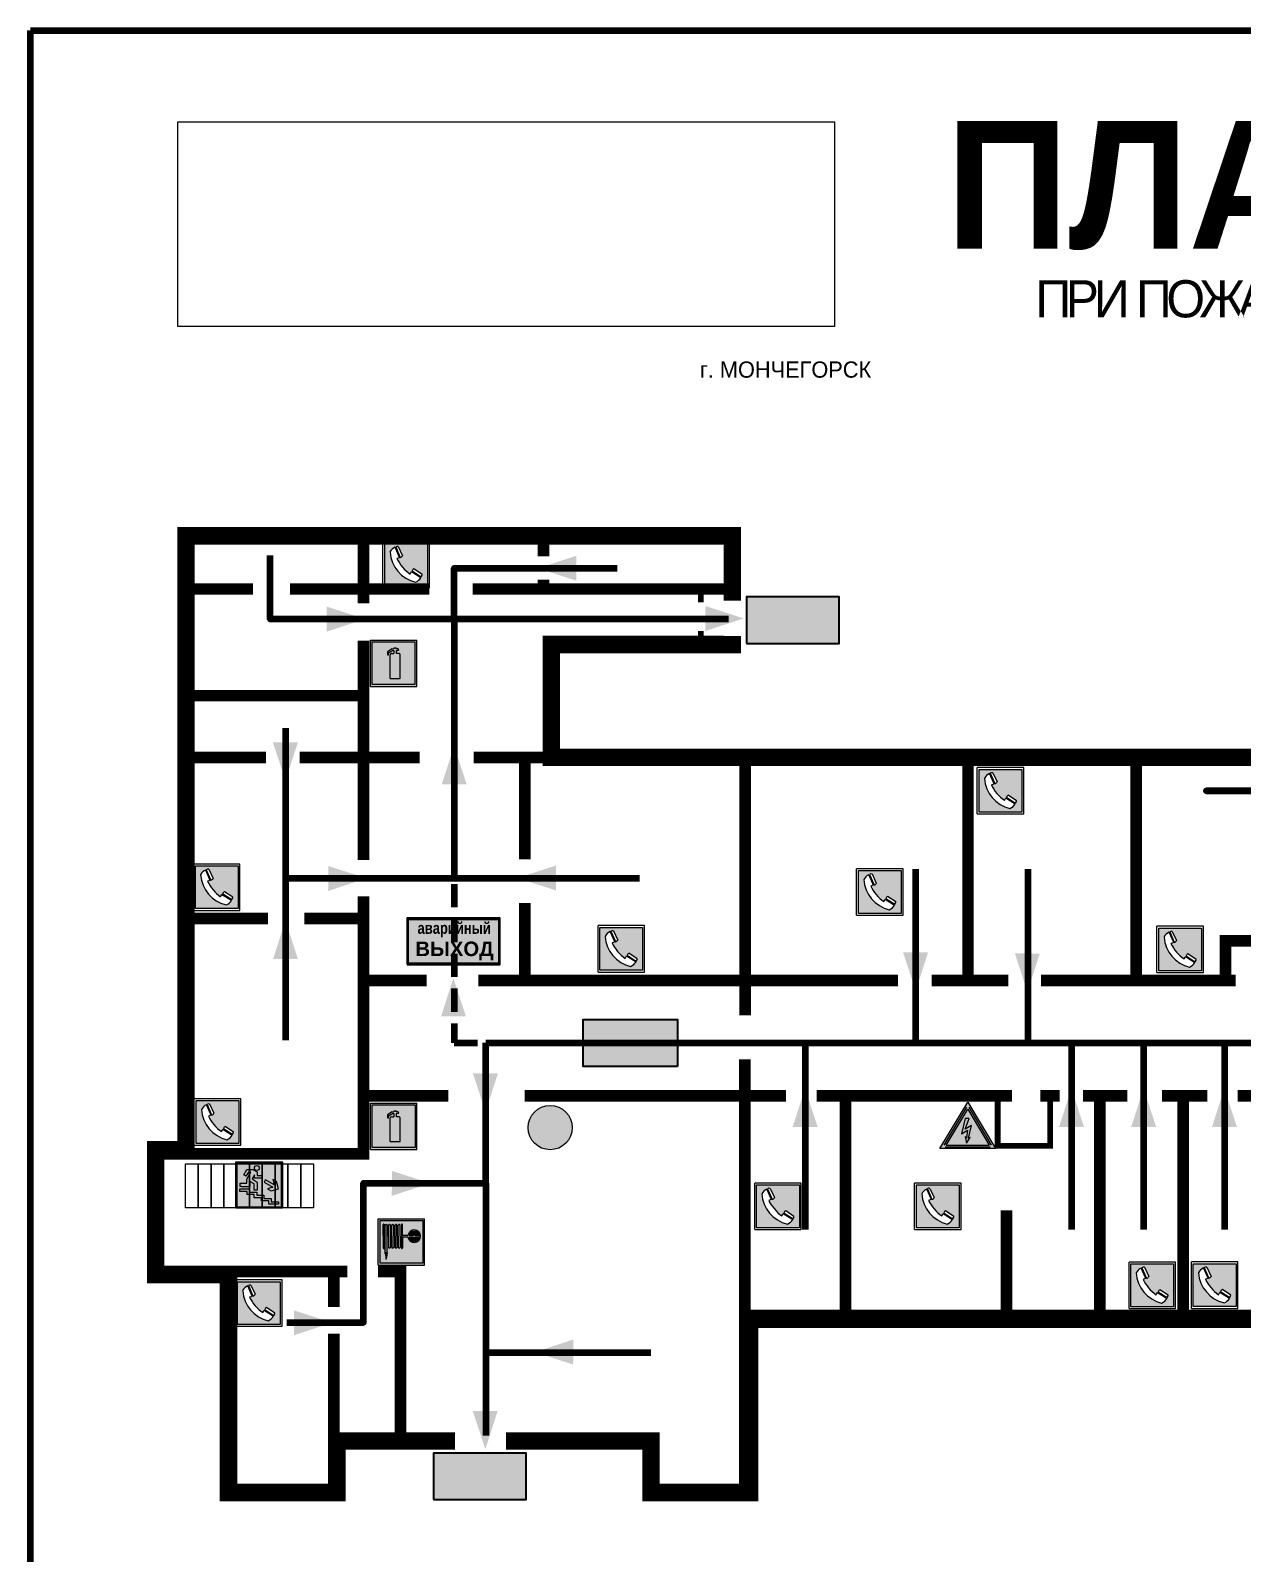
# Model space of a CAD drawing. Header units: millimetres. Extents: x 13810 to 67229, y 12374 to 21950.
# Drawn here: x 27019.3 to 27227.8, y 18821.8 to 19084 of the extents above; entities that cross this region are included whole.
import ezdxf

# ---------------------------------------------------------------- set-up
doc = ezdxf.new("R2010")
doc.units = ezdxf.units.MM
doc.linetypes.add('{ Wide Dash }', pattern=[12, 4, -2, 4, -2])
doc.layers.add('План_Штампы', color=7, linetype='Continuous')
doc.styles.add('обычный', font='arial.ttf')
picture_1 = doc.add_image_def('image1.jpg', size_in_pixel=(337, 105))

# ---------------------------------------------------------------- blocks, each defined once
blk = doc.blocks.new('A$C7B4425F7')
at = {"true_color": 0xffffff}
blk.add_hatch(color=7, dxfattribs=at).paths.add_polyline_path([(0, 0), (-16, 0), (-16, -8), (0, -8)])
h = blk.add_hatch(color=126)
h.paths.add_polyline_path([(-0.2, -0.2), (-15.8, -0.2), (-15.8, -7.8), (-0.2, -7.8)])
h.paths.add_polyline_path([(-11.76, -2.03), (-11.76, -3.66), (-11.17, -3.66, -0.568275), (-11.17, -6.18), (-12.58, -6.18), (-12.58, -2.03)], flags=16)
h.paths.add_polyline_path([(-13.33, -4.12, -0.495768), (-13.59, -6.18), (-15.03, -6.18), (-15.03, -2.03), (-13.59, -2.03, -0.487973)], flags=16)
h.paths.add_polyline_path([(-10.25, -2.03), (-9.48, -2.03), (-9.48, -6.18), (-10.25, -6.18)], flags=16)
h.paths.add_polyline_path([(-13.84, -3.69), (-14.24, -3.69), (-14.24, -3.03), (-13.9, -3.03, -0.692621)], flags=0)
h.paths.add_polyline_path([(-9.15, -2.03), (-8.4, -2.03), (-8.04, -3.07), (-7.68, -2.03), (-6.93, -2.03), (-7.64, -4.1), (-6.93, -6.18), (-7.68, -6.18), (-8.04, -5.14), (-8.4, -6.18), (-9.15, -6.18), (-8.44, -4.1)], flags=16)
h.paths.add_polyline_path([(-11.76, -4.46), (-11.42, -4.46, -0.692621), (-11.36, -5.12), (-11.76, -5.12)], flags=0)
h.paths.add_polyline_path([(-13.9, -5.2), (-14.24, -5.2), (-14.24, -4.55), (-13.84, -4.55, -0.708038)], flags=0)
edge = h.paths.add_edge_path(flags=16)
edge.add_ellipse((-5.51, -4.08), major_axis=(0, 2.05), ratio=0.586184, start_angle=0, end_angle=360)
edge = h.paths.add_edge_path(flags=0)
edge.add_ellipse((-5.51, -4.08), major_axis=(0, 1.14), ratio=0.454828, start_angle=0, end_angle=360)
h.paths.add_polyline_path([(-4.13, -4.96, 0.377264), (-3.48, -4.52, 0.0555), (-3.16, -2.03), (-1.66, -2.03), (-1.66, -4.96), (-0.96, -4.96), (-0.96, -7.01), (-1.75, -7.01), (-1.75, -6.18), (-3.3, -6.18), (-3.3, -7.02), (-4.13, -7.02)], flags=16)
h.paths.add_polyline_path([(-2.73, -2.91), (-2.28, -2.91), (-2.28, -4.96), (-3.05, -4.96, 0.079136)], flags=0)
at = {"color": 126}
blk.add_lwpolyline([(-16, -8), (0, -8), (0, 0), (-16, 0)], close=True, dxfattribs=at)
blk = doc.blocks.new('A$C456E1F9C')
at = {"lineweight": 5}
h = blk.add_hatch(color=242, dxfattribs=at)
h.paths.add_polyline_path([(0.51, -1.47), (0.51, -13.26), (12.29, -13.26), (12.29, -1.47)])
h.paths.add_polyline_path([(5.42, -4.95, -0.254479), (4.78, -5.4), (3.52, -2.53, -0.209735), (4.23, -2.4)], flags=16)
h.paths.add_polyline_path([(8.53, -8.6), (10.87, -10.17), (10.54, -10.76), (8.03, -9.13, -0.192251)], flags=16)
h.paths.add_polyline_path([(4.61, -5.49, 0.005518), (3.87, -5.72, 0.128647), (7.49, -10.01, 0.00809), (7.83, -9.33), (10.47, -10.97, -0.16736), (8.99, -12.25, -0.327862), (1.95, -3.95, -0.166952), (3.36, -2.62)], flags=16)
at = {"color": 242, "lineweight": 5}
for p, q in [((0, -13.77), (0, -0.97)), ((12.8, -0.97), (0, -0.97)), ((4.61, -5.49), (3.36, -2.62)), ((3.52, -2.53), (4.78, -5.4)), ((4.23, -2.4), (5.42, -4.95)), ((12.8, -13.77), (12.8, -0.97)), ((7.83, -9.33), (10.47, -10.97)), ((8.03, -9.13), (10.54, -10.76)), ((10.81, -10.12), (8.53, -8.6)), ((10.54, -10.76), (10.8, -10.3)), ((10.8, -10.3), (10.81, -10.12)), ((0, -13.77), (12.8, -13.77))]:
    blk.add_line(p, q, dxfattribs=at)
blk.add_lwpolyline([(0.51, -1.47), (12.29, -1.47), (12.29, -13.26), (0.51, -13.26)], close=True, dxfattribs=at)
for centre, radius, start, end in [((4.59, -5.34), 2.99, 114.2845, 152.1974), ((11.12, -3.31), 9.19, 183.9915, 256.6009), ((4.02, -3.27), 0.891, 76.3284, 123.7092), ((14.98, -39.1), 35.17, 107.1487, 108.4135), ((13.86, -0.94), 11.08, 205.5536, 234.8762), ((4.68, -4.59), 0.824, 276.9621, 334.0723), ((-13.31, 0.8), 23.44, 332.5487, 334.4027), ((8.94, -9.5), 0.989, 114.4092, 157.9388), ((7.87, -9.46), 3, 291.9291, 329.9329)]:
    blk.add_arc(centre, radius, start, end, dxfattribs=at)
blk = doc.blocks.new('A$C3AD82952')
at = {"true_color": 0xf5f5ff}
h = blk.add_hatch(color=7, dxfattribs=at)
h.dxf.hatch_style = 1
h.paths.add_polyline_path([(8.21, 8.73, 0.414214), (7.89, 9.05), (7.22, 9.05), (7.22, 9.92), (7.59, 9.92, 1), (7.57, 10.36), (7.22, 10.36), (7.22, 10.6), (6.43, 10.6), (6.43, 10.36), (6.01, 10.36), (4.74, 9.59), (4.74, 8.69), (4.98, 8.73), (4.98, 9.26), (6.12, 9.91), (6.43, 9.91), (6.43, 9.05), (5.76, 9.05, 0.414214), (5.44, 8.73), (5.44, 2.2), (8.21, 2.2)], flags=0)
h.paths.add_polyline_path([(12.8, 12.8), (0, 12.8), (0, 0), (12.8, 0)])
h.paths.add_polyline_path([(0.51, 12.29), (12.29, 12.29), (12.29, 0.51), (0.51, 0.51)], flags=16)
h.paths.add_polyline_path([(4.74, 9.59), (6.01, 10.36), (6.43, 10.36), (6.43, 10.6), (7.22, 10.6), (7.22, 10.36), (7.59, 10.36, -0.94586), (7.59, 9.92), (7.22, 9.92), (7.22, 9.05), (7.89, 9.05, -0.414214), (8.21, 8.73), (8.21, 2.2), (5.44, 2.2), (5.44, 8.73, -0.414214), (5.76, 9.05), (6.43, 9.05), (6.43, 9.91), (6.12, 9.91), (4.98, 9.26), (4.98, 8.73), (4.74, 8.69)], flags=0)
h = blk.add_hatch(color=242)
h.dxf.hatch_style = 1
h.paths.add_polyline_path([(12.29, 12.29), (0.51, 12.29), (0.51, 0.51), (12.29, 0.51)])
h.paths.add_polyline_path([(4.74, 8.69), (4.74, 9.59), (6.01, 10.36), (6.43, 10.36), (6.43, 10.6), (7.22, 10.6), (7.22, 10.36), (7.59, 10.36, -0.94586), (7.59, 9.92), (7.22, 9.92), (7.22, 9.05), (7.89, 9.05, -0.414214), (8.21, 8.73), (8.21, 2.2), (5.44, 2.2), (5.44, 8.73, -0.414214), (5.76, 9.05), (6.43, 9.05), (6.43, 9.91), (6.12, 9.91), (4.98, 9.26), (4.98, 8.73)], flags=16)
h = blk.add_hatch(color=7, dxfattribs=at)
h.dxf.hatch_style = 1
h.paths.add_polyline_path([(8.21, 8.73, 0.414214), (7.89, 9.05), (7.22, 9.05), (7.22, 9.92), (7.59, 9.92, 1), (7.57, 10.36), (7.22, 10.36), (7.22, 10.6), (6.43, 10.6), (6.43, 10.36), (6.01, 10.36), (4.74, 9.59), (4.74, 8.69), (4.98, 8.73), (4.98, 9.26), (6.12, 9.91), (6.43, 9.91), (6.43, 9.05), (5.76, 9.05, 0.414214), (5.44, 8.73), (5.44, 2.2), (8.21, 2.2)])
at = {"color": 242, "lineweight": 5}
for p, q in [((0, 0), (0, 12.8)), ((0, 12.8), (12.8, 12.8)), ((12.8, 0), (12.8, 12.8)), ((6.01, 10.36), (4.74, 9.59)), ((4.74, 9.59), (4.74, 8.69)), ((4.74, 8.69), (4.98, 8.73)), ((4.98, 9.26), (6.12, 9.91)), ((4.98, 8.73), (4.98, 9.26)), ((5.44, 2.2), (5.44, 8.73)), ((5.76, 9.05), (6.43, 9.05)), ((6.01, 10.36), (6.43, 10.36)), ((6.12, 9.91), (6.43, 9.91)), ((7.22, 10.6), (6.43, 10.6)), ((6.43, 10.6), (6.43, 10.36)), ((6.43, 9.91), (6.43, 9.05)), ((7.22, 10.36), (7.22, 10.6)), ((7.59, 10.36), (7.22, 10.36)), ((7.22, 9.05), (7.22, 9.92)), ((7.59, 9.92), (7.22, 9.92)), ((7.89, 9.05), (7.22, 9.05)), ((8.21, 2.2), (8.21, 8.73)), ((0, 0), (12.8, 0)), ((5.44, 2.2), (8.21, 2.2))]:
    blk.add_line(p, q, dxfattribs=at)
blk.add_lwpolyline([(0.51, 12.29), (12.29, 12.29), (12.29, 0.51), (0.51, 0.51)], close=True, dxfattribs=at)
for centre, radius, start, end in [((5.76, 8.73), 0.32, 90, 180), ((7.58, 10.14), 0.223, 273.1875, 86.8125), ((7.89, 8.73), 0.32, 0, 90)]:
    blk.add_arc(centre, radius, start, end, dxfattribs=at)
blk = doc.blocks.new('A$C37112FD5')
at = {"true_color": 0xf5f5ff}
h = blk.add_hatch(color=7, dxfattribs=at)
h.dxf.hatch_style = 1
h.paths.add_polyline_path([(12.8, -7.4), (0, -7.4), (0, -20.2), (12.8, -20.2)])
h.paths.add_polyline_path([(12.29, -7.91), (12.29, -19.69), (0.51, -19.69), (0.51, -7.91)], flags=16)
h.paths.add_polyline_path([(4.98, -9.04, -0.42597), (5.17, -9.22), (5.17, -12.25), (5.17, -15.29, -0.432244), (4.98, -15.47), (4.83, -15.47, -0.42597), (4.64, -15.29), (4.64, -12.25), (4.64, -9.22, -0.432244), (4.83, -9.04)], flags=0)
h.paths.add_polyline_path([(4.28, -9.22), (4.28, -12.25), (4.28, -15.29, -0.432244), (4.09, -15.47), (3.94, -15.47, -0.42597), (3.75, -15.29), (3.75, -12.25), (3.75, -9.22, -0.432244), (3.94, -9.04), (4.09, -9.04, -0.42597)], flags=0)
h.paths.add_polyline_path([(5.72, -9.04), (5.87, -9.04, -0.42597), (6.06, -9.22), (6.06, -12.25), (6.06, -15.29, -0.432244), (5.87, -15.47), (5.72, -15.47, -0.42597), (5.53, -15.29), (5.53, -12.25), (5.53, -9.22, -0.432244)], flags=0)
h.paths.add_polyline_path([(6.42, -8.9), (6.5, -8.9, -0.42597), (6.69, -9.08), (6.69, -12.03), (8.21, -12.03, -15.824349), (8.21, -12.47), (6.69, -12.47), (6.69, -15.42, -0.432244), (6.5, -15.6), (6.42, -15.6)], flags=0)
h.paths.add_polyline_path([(3.39, -9.22), (3.39, -12.25), (3.39, -15.29, -0.432244), (3.2, -15.47), (3.05, -15.47, -0.42597), (2.85, -15.29), (2.85, -12.25), (2.85, -9.22, -0.432244), (3.05, -9.04), (3.2, -9.04, -0.42597)], flags=0)
h.paths.add_polyline_path([(2.5, -9.22), (2.5, -16.71), (1.96, -16.71), (1.96, -9.22, -0.432244), (2.15, -9.04), (2.31, -9.04, -0.42597)], flags=0)
h.paths.add_polyline_path([(1.61, -8.9), (1.61, -15.6), (1.57, -15.6, -0.42597), (1.37, -15.42), (1.37, -12.03), (1.37, -9.09, -0.432244), (1.57, -8.9)], flags=0)
h.paths.add_polyline_path([(9.76, -10.81), (9.76, -12.03), (8.49, -12.03, -0.336371)], flags=0)
h.paths.add_polyline_path([(8.49, -12.47), (9.76, -12.47), (9.76, -13.7, -0.336371)], flags=0)
h.paths.add_polyline_path([(10.11, -10.81, -0.336371), (11.38, -12.03), (10.11, -12.03)], flags=0)
h.paths.add_polyline_path([(10.11, -12.47), (11.38, -12.47, -0.336371), (10.11, -13.7)], flags=0)
h.paths.add_polyline_path([(2.5, -16.84), (2.5, -17.05), (1.97, -17.05), (1.97, -16.84)], flags=0)
h.paths.add_polyline_path([(2.5, -17.24, -0.033778), (2.24, -18.6, -0.033778), (1.97, -17.24)], flags=0)
h = blk.add_hatch(color=242)
h.dxf.hatch_style = 1
h.paths.add_polyline_path([(12.29, -7.91), (0.51, -7.91), (0.51, -19.69), (12.29, -19.69)])
h.paths.add_polyline_path([(6.42, -15.6), (6.42, -8.9), (6.5, -8.9, -0.42597), (6.69, -9.08), (6.69, -12.03), (8.21, -12.03, -15.824349), (8.21, -12.47), (6.69, -12.47), (6.69, -15.42, -0.432244), (6.5, -15.6)], flags=16)
h.paths.add_polyline_path([(5.87, -15.47), (5.72, -15.47, -0.42597), (5.53, -15.29), (5.53, -12.25), (5.53, -9.22, -0.432244), (5.72, -9.04), (5.87, -9.04, -0.42597), (6.06, -9.22), (6.06, -12.25), (6.06, -15.29, -0.432244)], flags=16)
h.paths.add_polyline_path([(4.98, -15.47), (4.83, -15.47, -0.42597), (4.64, -15.29), (4.64, -12.25), (4.64, -9.22, -0.432244), (4.83, -9.04), (4.98, -9.04, -0.42597), (5.17, -9.22), (5.17, -12.25), (5.17, -15.29, -0.432244)], flags=16)
h.paths.add_polyline_path([(4.09, -15.47), (3.94, -15.47, -0.42597), (3.75, -15.29), (3.75, -12.25), (3.75, -9.22, -0.432244), (3.94, -9.04), (4.09, -9.04, -0.42597), (4.28, -9.22), (4.28, -12.25), (4.28, -15.29, -0.432244)], flags=16)
h.paths.add_polyline_path([(3.2, -15.47), (3.05, -15.47, -0.42597), (2.85, -15.29), (2.85, -12.25), (2.85, -9.22, -0.432244), (3.05, -9.04), (3.2, -9.04, -0.42597), (3.39, -9.22), (3.39, -12.25), (3.39, -15.29, -0.432244)], flags=16)
h.paths.add_polyline_path([(2.5, -17.05), (1.97, -17.05), (1.97, -16.84), (2.5, -16.84)], flags=16)
h.paths.add_polyline_path([(2.5, -17.24, -0.033778), (2.24, -18.6, -0.033778), (1.97, -17.24)], flags=16)
h.paths.add_polyline_path([(2.5, -16.71), (1.96, -16.71), (1.96, -9.22, -0.432244), (2.15, -9.04), (2.31, -9.04, -0.42597), (2.5, -9.22)], flags=16)
h.paths.add_polyline_path([(1.61, -15.6), (1.57, -15.6, -0.42597), (1.37, -15.42), (1.37, -12.03), (1.37, -9.09, -0.432244), (1.57, -8.9), (1.61, -8.9)], flags=16)
h.paths.add_polyline_path([(8.49, -12.47), (9.76, -12.47), (9.76, -13.7, -0.336371)], flags=0)
h.paths.add_polyline_path([(10.11, -13.7), (10.11, -12.47), (11.38, -12.47, -0.336371)], flags=0)
h.paths.add_polyline_path([(8.49, -12.03, -0.336371), (9.76, -10.81), (9.76, -12.03)], flags=0)
h.paths.add_polyline_path([(10.11, -12.03), (10.11, -10.81, -0.336371), (11.38, -12.03)], flags=0)
h = blk.add_hatch(color=7, dxfattribs=at)
h.dxf.hatch_style = 1
h.paths.add_polyline_path([(1.61, -8.9), (1.57, -8.9, 0.432244), (1.37, -9.09), (1.37, -12.03), (1.37, -15.42, 0.42597), (1.57, -15.6), (1.61, -15.6)])
h.paths.add_polyline_path([(2.5, -9.22, 0.42597), (2.31, -9.04), (2.15, -9.04, 0.432244), (1.96, -9.22), (1.96, -16.71), (2.5, -16.71)])
h.paths.add_polyline_path([(2.5, -16.84), (1.97, -16.84), (1.97, -17.05), (2.5, -17.05)])
h.paths.add_polyline_path([(2.5, -17.24), (1.97, -17.24, 0.033778), (2.24, -18.6, 0.033778)])
h.paths.add_polyline_path([(3.39, -12.25), (3.39, -9.22, 0.42597), (3.2, -9.04), (3.05, -9.04, 0.432244), (2.85, -9.22), (2.85, -12.25), (2.85, -15.29, 0.42597), (3.05, -15.47), (3.2, -15.47, 0.432244), (3.39, -15.29)])
h.paths.add_polyline_path([(4.28, -12.25), (4.28, -9.22, 0.42597), (4.09, -9.04), (3.94, -9.04, 0.432244), (3.75, -9.22), (3.75, -12.25), (3.75, -15.29, 0.42597), (3.94, -15.47), (4.09, -15.47, 0.432244), (4.28, -15.29)])
h.paths.add_polyline_path([(5.17, -12.25), (5.17, -9.22, 0.42597), (4.98, -9.04), (4.83, -9.04, 0.432244), (4.64, -9.22), (4.64, -12.25), (4.64, -15.29, 0.42597), (4.83, -15.47), (4.98, -15.47, 0.432244), (5.17, -15.29)])
h.paths.add_polyline_path([(6.06, -12.25), (6.06, -9.22, 0.42597), (5.87, -9.04), (5.72, -9.04, 0.432244), (5.53, -9.22), (5.53, -12.25), (5.53, -15.29, 0.42597), (5.72, -15.47), (5.87, -15.47, 0.432244), (6.06, -15.29)])
h.paths.add_polyline_path([(6.69, -12.47), (8.21, -12.47, 15.824349), (8.21, -12.03), (6.69, -12.03), (6.69, -9.08, 0.42597), (6.5, -8.9), (6.42, -8.9), (6.42, -15.6), (6.5, -15.6, 0.432244), (6.69, -15.42)])
h.paths.add_polyline_path([(8.49, -12.47), (9.76, -12.47), (9.76, -13.7, -0.336371)], flags=16)
h.paths.add_polyline_path([(8.49, -12.03, -0.336371), (9.76, -10.81), (9.76, -12.03)], flags=16)
h.paths.add_polyline_path([(10.11, -12.47), (11.38, -12.47, -0.336371), (10.11, -13.7)], flags=16)
h.paths.add_polyline_path([(10.11, -12.03), (10.11, -10.81, -0.336371), (11.38, -12.03)], flags=16)
h = blk.add_hatch(color=242)
h.dxf.hatch_style = 1
h.paths.add_polyline_path([(9.76, -10.81, 0.336371), (8.49, -12.03), (9.76, -12.03)])
h.paths.add_polyline_path([(10.11, -10.81), (10.11, -12.03), (11.38, -12.03, 0.336371)])
h.paths.add_polyline_path([(11.38, -12.47), (10.11, -12.47), (10.11, -13.7, 0.336371)])
h.paths.add_polyline_path([(9.76, -12.47), (8.49, -12.47, 0.336371), (9.76, -13.7)])
at = {"color": 242, "lineweight": 5}
for p, q in [((0, -20.2), (0, -7.4)), ((0, -7.4), (12.8, -7.4)), ((12.8, -20.2), (12.8, -7.4)), ((1.37, -12.03), (1.37, -9.08)), ((1.37, -12.03), (1.37, -15.42)), ((1.57, -8.9), (1.61, -8.9)), ((1.61, -8.9), (1.61, -15.6)), ((1.96, -16.71), (1.96, -9.22)), ((2.15, -9.04), (2.31, -9.04)), ((2.5, -16.71), (2.5, -9.22)), ((2.85, -12.25), (2.85, -9.22)), ((2.85, -12.25), (2.85, -15.29)), ((3.05, -9.04), (3.2, -9.04)), ((3.39, -12.25), (3.39, -9.22)), ((3.39, -12.25), (3.39, -15.29)), ((3.75, -12.25), (3.75, -9.22)), ((3.75, -12.25), (3.75, -15.29)), ((3.94, -9.04), (4.09, -9.04)), ((4.28, -12.25), (4.28, -9.22)), ((4.28, -12.25), (4.28, -15.29)), ((4.64, -12.25), (4.64, -9.22)), ((4.64, -12.25), (4.64, -15.29)), ((4.83, -9.04), (4.98, -9.04)), ((5.17, -12.25), (5.17, -9.22)), ((5.17, -12.25), (5.17, -15.29)), ((5.53, -12.25), (5.53, -9.22)), ((5.53, -12.25), (5.53, -15.29)), ((5.72, -9.04), (5.87, -9.04)), ((6.06, -12.25), (6.06, -9.22)), ((6.06, -12.25), (6.06, -15.29)), ((6.42, -8.9), (6.42, -15.6)), ((6.5, -8.9), (6.42, -8.9)), ((6.69, -12.03), (6.69, -9.08)), ((8.21, -12.03), (6.69, -12.03)), ((8.21, -12.47), (6.69, -12.47)), ((6.69, -12.47), (6.69, -15.42)), ((9.76, -12.03), (8.49, -12.03)), ((9.76, -12.47), (8.49, -12.47)), ((9.76, -10.81), (9.76, -12.03)), ((9.76, -12.47), (9.76, -13.7)), ((10.11, -10.81), (10.11, -12.03)), ((11.38, -12.03), (10.11, -12.03)), ((11.38, -12.47), (10.11, -12.47)), ((10.11, -12.47), (10.11, -13.7)), ((1.57, -15.6), (1.61, -15.6)), ((1.96, -16.71), (2.5, -16.71)), ((3.05, -15.47), (3.2, -15.47)), ((3.94, -15.47), (4.09, -15.47)), ((4.83, -15.47), (4.98, -15.47)), ((5.72, -15.47), (5.87, -15.47)), ((6.42, -15.6), (6.5, -15.6)), ((0, -20.2), (12.8, -20.2)), ((1.97, -16.84), (2.5, -16.84)), ((1.97, -17.05), (1.97, -16.84)), ((2.5, -17.05), (1.97, -17.05)), ((1.97, -17.24), (2.5, -17.24)), ((2.5, -16.84), (2.5, -17.05))]:
    blk.add_line(p, q, dxfattribs=at)
blk.add_lwpolyline([(0.51, -7.91), (12.29, -7.91), (12.29, -19.69), (0.51, -19.69)], close=True, dxfattribs=at)
for centre, radius, start, end in [((1.56, -9.09), 0.182, 87.1027, 180.6071), ((2.15, -9.22), 0.182, 87.1027, 180.6071), ((2.32, -9.22), 0.182, 359.3929, 92.8973), ((3.04, -9.22), 0.182, 87.1027, 180.6071), ((3.21, -9.22), 0.182, 359.3929, 92.8973), ((3.93, -9.22), 0.182, 87.1027, 180.6071), ((4.1, -9.22), 0.182, 359.3929, 92.8973), ((4.82, -9.22), 0.182, 87.1027, 180.6071), ((4.99, -9.22), 0.182, 359.3929, 92.8973), ((5.71, -9.22), 0.182, 87.1027, 180.6071), ((5.88, -9.22), 0.182, 359.3929, 92.8973), ((6.51, -9.09), 0.182, 359.3929, 92.8973), ((9.93, -12.25), 1.74, 187.2319, 172.7681), ((9.93, -12.25), 1.46, 96.9927, 171.3585), ((9.93, -12.25), 1.46, 188.6415, 263.0073), ((9.93, -12.25), 1.46, 8.6415, 83.0073), ((9.93, -12.25), 1.46, 276.9927, 351.3585), ((1.56, -15.42), 0.182, 179.3929, 272.8973), ((3.04, -15.29), 0.182, 179.3929, 272.8973), ((3.21, -15.29), 0.182, 267.1027, 0.6071), ((3.93, -15.29), 0.182, 179.3929, 272.8973), ((4.1, -15.29), 0.182, 267.1027, 0.6071), ((4.82, -15.29), 0.182, 179.3929, 272.8973), ((4.99, -15.29), 0.182, 267.1027, 0.6071), ((5.71, -15.29), 0.182, 179.3929, 272.8973), ((5.88, -15.29), 0.182, 267.1027, 0.6071), ((6.51, -15.42), 0.182, 267.1027, 0.6071), ((12.17, -15.98), 10.27, 187.041, 194.7793), ((-7.7, -15.98), 10.27, 345.2207, 352.959)]:
    blk.add_arc(centre, radius, start, end, dxfattribs=at)
blk = doc.blocks.new('A$C3E6D3DDE')
at = {"lineweight": 5}
h = blk.add_hatch(color=40, dxfattribs=at)
h.paths.add_polyline_path([(24.1, 1.45), (16.46, -11.35), (31.74, -11.35)])
h.paths.add_polyline_path([(24.09, -0.46), (30.03, -10.41), (18.14, -10.41)], flags=16)
h.paths.add_polyline_path([(24.54, -3.08), (23.41, -6.02), (25.13, -5.01), (24.33, -8.5), (24.82, -8.27), (23.79, -9.86), (23.4, -8.04), (23.8, -8.43), (24.04, -6.29), (22.39, -7.25), (23.44, -3.08)], flags=0)
h = blk.add_hatch(color=256, dxfattribs=at)
h.paths.add_polyline_path([(24.37, 0.03, 0.567511), (23.82, 0.03), (17.59, -10.4, 0.582454), (17.86, -10.88), (30.32, -10.88, 0.582149), (30.6, -10.4)])
h.paths.add_polyline_path([(24.09, -0.46), (18.14, -10.41), (30.03, -10.41)], flags=16)
h.paths.add_polyline_path([(24.54, -3.08), (23.41, -6.02), (25.13, -5.01), (24.33, -8.5), (24.82, -8.27), (23.79, -9.86), (23.4, -8.04), (23.8, -8.43), (24.04, -6.29), (22.39, -7.25), (23.44, -3.08)], flags=0)
h = blk.add_hatch(color=40, dxfattribs=at)
h.paths.add_polyline_path([(24.09, -0.46), (18.14, -10.41), (30.03, -10.41)])
h.paths.add_polyline_path([(24.82, -8.27), (23.79, -9.86), (23.4, -8.04), (23.8, -8.43), (24.04, -6.29), (22.39, -7.25), (23.44, -3.08), (24.54, -3.08), (23.41, -6.02), (25.13, -5.01), (24.33, -8.5)], flags=16)
at = {"color": 40, "lineweight": 5}
for p, q in [((16.46, -11.35), (24.1, 1.45)), ((24.1, 1.45), (31.74, -11.35))]:
    blk.add_line(p, q, dxfattribs=at)
at = {"lineweight": 5}
for p, q in [((17.59, -10.4), (23.82, 0.03)), ((24.37, 0.03), (30.6, -10.4)), ((18.14, -10.41), (24.09, -0.46)), ((23.44, -3.08), (22.39, -7.25)), ((23.41, -6.02), (24.54, -3.08)), ((24.54, -3.08), (23.44, -3.08)), ((24.09, -0.46), (30.03, -10.41)), ((22.39, -7.25), (24.04, -6.29)), ((23.8, -8.43), (23.4, -8.04)), ((23.4, -8.04), (23.79, -9.86)), ((25.13, -5.01), (23.41, -6.02)), ((23.79, -9.86), (24.82, -8.27)), ((24.04, -6.29), (23.8, -8.43)), ((24.33, -8.5), (25.13, -5.01)), ((24.82, -8.27), (24.33, -8.5)), ((17.86, -10.88), (30.32, -10.88)), ((18.14, -10.41), (30.03, -10.41))]:
    blk.add_line(p, q, dxfattribs=at)
at = {"color": 50, "lineweight": 5}
blk.add_line((31.74, -11.35), (16.46, -11.35), dxfattribs=at)
blk = doc.blocks.new('вниз')
at = {"lineweight": 0, "true_color": 0xffffff}
h = blk.add_hatch(color=7, dxfattribs=at)
h.dxf.hatch_style = 1
h.paths.add_polyline_path([(40994.51, -4472.22), (40986.51, -4472.22), (40986.51, -4480.22), (40994.51, -4480.22)])
h.paths.add_polyline_path([(40994.31, -4472.42), (40994.31, -4480.01), (40986.71, -4480.01), (40986.71, -4472.42)], flags=16)
h.paths.add_polyline_path([(40988.43, -4473.53), (40989.43, -4473.53), (40990.19, -4473.96), (40990.19, -4474.6), (40991, -4474.6), (40991, -4475.06), (40989.73, -4475.06), (40989.73, -4474.46), (40989.3, -4475.18), (40990.17, -4475.7), (40990.17, -4477.11), (40989.63, -4477.11), (40989.63, -4476.01), (40988.94, -4475.59), (40988.94, -4476.46), (40988.94, -4476.46), (40987.47, -4476.46), (40987.26, -4476.46), (40987.26, -4475.92), (40988.4, -4475.92), (40988.4, -4475.2), (40989.1, -4473.99), (40988.66, -4473.99), (40988.24, -4474.7), (40987.86, -4474.47), (40988.41, -4473.56)], flags=0)
h.paths.add_polyline_path([(40990.55, -4473.29, -1), (40989.69, -4473.29, -1)], flags=0)
h.paths.add_polyline_path([(40988.85, -4476.89), (40988.85, -4477.43), (40990.1, -4477.43), (40990.1, -4477.99), (40991.34, -4477.99), (40991.34, -4478.54), (40992.59, -4478.54), (40992.59, -4479.09), (40993.83, -4479.09), (40993.83, -4479.52), (40992.17, -4479.52), (40992.17, -4478.97), (40990.91, -4478.97), (40990.91, -4478.41), (40989.68, -4478.41), (40989.68, -4477.86), (40988.43, -4477.86), (40988.43, -4477.31), (40987.6, -4477.31), (40987.18, -4477.31), (40987.18, -4476.89)], flags=0)
h.paths.add_polyline_path([(40991.61, -4475.33), (40993.12, -4476.2), (40992.9, -4475.27), (40993.48, -4475.6), (40993.83, -4476.88), (40992.56, -4477.22), (40991.97, -4476.88), (40992.9, -4476.61), (40991.38, -4475.74), (40991.58, -4475.39)], flags=0)
h.paths.add_polyline_path([(40990.19, -4473.96), (40989.43, -4473.53), (40988.43, -4473.53), (40988.41, -4473.56), (40987.86, -4474.47), (40988.24, -4474.7), (40988.66, -4473.99), (40989.1, -4473.99), (40988.4, -4475.2), (40988.4, -4475.92), (40987.26, -4475.92), (40987.26, -4476.46), (40987.47, -4476.46), (40988.94, -4476.46), (40988.94, -4476.27), (40988.94, -4475.59), (40989.63, -4476.01), (40989.63, -4477.11), (40990.17, -4477.11), (40990.17, -4475.7), (40989.3, -4475.18), (40989.73, -4474.46), (40989.73, -4475.06), (40991, -4475.06), (40991, -4474.6), (40990.19, -4474.6)], flags=0)
h.paths.add_polyline_path([(40990.55, -4473.29, 1), (40989.69, -4473.29, 1)], flags=0)
h.paths.add_polyline_path([(40991.61, -4475.33), (40991.58, -4475.39), (40991.38, -4475.74), (40992.9, -4476.61), (40991.97, -4476.88), (40992.56, -4477.22), (40993.83, -4476.88), (40993.48, -4475.6), (40992.9, -4475.27), (40993.12, -4476.2)], flags=0)
h.paths.add_polyline_path([(40990.1, -4477.43), (40988.85, -4477.43), (40988.85, -4476.89), (40987.18, -4476.89), (40987.18, -4477.31), (40987.6, -4477.31), (40988.43, -4477.31), (40988.43, -4477.86), (40989.68, -4477.86), (40989.68, -4478.41), (40990.91, -4478.41), (40990.91, -4478.97), (40992.17, -4478.97), (40992.17, -4479.52), (40993.83, -4479.52), (40993.83, -4479.09), (40992.59, -4479.09), (40992.59, -4478.54), (40991.34, -4478.54), (40991.34, -4477.99), (40990.1, -4477.99)], flags=0)
at = {"lineweight": 0}
h = blk.add_hatch(color=126, dxfattribs=at)
h.dxf.hatch_style = 1
h.paths.add_polyline_path([(40994.31, -4472.42), (40986.71, -4472.42), (40986.71, -4480.01), (40994.31, -4480.01)])
h.paths.add_polyline_path([(40988.43, -4473.53), (40989.43, -4473.53), (40990.19, -4473.96), (40990.19, -4474.6), (40991, -4474.6), (40991, -4475.06), (40989.73, -4475.06), (40989.73, -4474.46), (40989.3, -4475.18), (40990.17, -4475.7), (40990.17, -4477.11), (40989.63, -4477.11), (40989.63, -4476.01), (40988.94, -4475.59), (40988.94, -4476.46), (40988.94, -4476.46), (40987.47, -4476.46), (40987.26, -4476.46), (40987.26, -4475.92), (40988.4, -4475.92), (40988.4, -4475.2), (40989.1, -4473.99), (40988.66, -4473.99), (40988.24, -4474.7), (40987.86, -4474.47), (40988.41, -4473.56)], flags=16)
h.paths.add_polyline_path([(40990.55, -4473.29, -1), (40989.69, -4473.29, -1)], flags=16)
h.paths.add_polyline_path([(40988.85, -4476.89), (40988.85, -4477.43), (40990.1, -4477.43), (40990.1, -4477.99), (40991.34, -4477.99), (40991.34, -4478.54), (40992.59, -4478.54), (40992.59, -4479.09), (40993.83, -4479.09), (40993.83, -4479.52), (40992.17, -4479.52), (40992.17, -4478.97), (40990.91, -4478.97), (40990.91, -4478.41), (40989.68, -4478.41), (40989.68, -4477.86), (40988.43, -4477.86), (40988.43, -4477.31), (40987.6, -4477.31), (40987.18, -4477.31), (40987.18, -4476.89)], flags=16)
h.paths.add_polyline_path([(40991.61, -4475.33), (40993.12, -4476.2), (40992.9, -4475.27), (40993.48, -4475.6), (40993.83, -4476.88), (40992.56, -4477.22), (40991.97, -4476.88), (40992.9, -4476.61), (40991.38, -4475.74), (40991.58, -4475.39)], flags=16)
at = {"lineweight": 0, "true_color": 0xffffff}
h = blk.add_hatch(color=7, dxfattribs=at)
h.dxf.hatch_style = 1
h.paths.add_polyline_path([(40989.73, -4474.46), (40989.73, -4475.06), (40991, -4475.06), (40991, -4474.6), (40990.19, -4474.6), (40990.19, -4473.96), (40989.43, -4473.53), (40988.43, -4473.53), (40988.41, -4473.56), (40987.86, -4474.47), (40988.24, -4474.7), (40988.66, -4473.99), (40989.1, -4473.99), (40988.4, -4475.2), (40988.4, -4475.92), (40987.26, -4475.92), (40987.26, -4476.46), (40987.47, -4476.46), (40988.94, -4476.46), (40988.94, -4475.59), (40989.63, -4476.01), (40989.63, -4477.11), (40990.17, -4477.11), (40990.17, -4475.7), (40989.3, -4475.18)])
h.paths.add_polyline_path([(40989.69, -4473.29, 1), (40990.55, -4473.29, 1)])
h.paths.add_polyline_path([(40991.61, -4475.33), (40991.58, -4475.39), (40991.38, -4475.74), (40992.9, -4476.61), (40991.97, -4476.88), (40992.56, -4477.22), (40993.83, -4476.88), (40993.48, -4475.6), (40992.9, -4475.27), (40993.12, -4476.2)])
h.paths.add_polyline_path([(40990.1, -4477.43), (40988.85, -4477.43), (40988.85, -4476.89), (40987.18, -4476.89), (40987.18, -4477.31), (40987.6, -4477.31), (40988.43, -4477.31), (40988.43, -4477.86), (40989.68, -4477.86), (40989.68, -4478.41), (40990.91, -4478.41), (40990.91, -4478.97), (40992.17, -4478.97), (40992.17, -4479.52), (40993.83, -4479.52), (40993.83, -4479.09), (40992.59, -4479.09), (40992.59, -4478.54), (40991.34, -4478.54), (40991.34, -4477.99), (40990.1, -4477.99)])
at = {"color": 126, "lineweight": 0}
for points in [[(40986.51, -4472.22), (40994.51, -4472.22), (40994.51, -4480.22), (40986.51, -4480.22)], [(40986.71, -4472.42), (40994.31, -4472.42), (40994.31, -4480.01), (40986.71, -4480.01)]]:
    blk.add_lwpolyline(points, close=True, dxfattribs=at)
for points in [[(40987.47, -4476.46), (40987.26, -4476.46), (40987.26, -4475.92), (40988.4, -4475.92), (40988.4, -4475.2), (40989.1, -4473.99), (40988.66, -4473.99), (40988.24, -4474.7), (40987.86, -4474.47), (40988.41, -4473.56), (40988.43, -4473.53), (40989.43, -4473.53), (40990.19, -4473.96), (40990.19, -4474.6), (40991, -4474.6), (40991, -4475.06), (40989.73, -4475.06), (40989.73, -4474.46), (40989.3, -4475.18), (40990.17, -4475.7), (40990.17, -4477.11), (40989.63, -4477.11), (40989.63, -4476.01), (40988.94, -4475.59), (40988.94, -4476.46)], [(40991.58, -4475.39), (40991.38, -4475.74), (40992.9, -4476.61), (40991.97, -4476.88), (40992.56, -4477.22), (40993.83, -4476.88), (40993.48, -4475.6), (40992.9, -4475.27), (40993.12, -4476.2), (40991.61, -4475.33), (40991.58, -4475.39)], [(40987.6, -4477.31), (40987.18, -4477.31), (40987.18, -4476.89), (40988.85, -4476.89), (40988.85, -4477.43), (40990.1, -4477.43), (40990.1, -4477.99), (40991.34, -4477.99), (40991.34, -4478.54), (40992.59, -4478.54), (40992.59, -4479.09), (40993.83, -4479.09), (40993.83, -4479.52), (40992.17, -4479.52), (40992.17, -4478.97), (40990.91, -4478.97), (40990.91, -4478.41), (40989.68, -4478.41), (40989.68, -4477.86), (40988.43, -4477.86), (40988.43, -4477.31), (40987.6, -4477.31)], [(40987.47, -4476.46), (40988.94, -4476.46), (40988.94, -4476.27)]]:
    blk.add_lwpolyline(points, dxfattribs=at)
blk.add_circle((40990.12, -4473.29), 0.432, dxfattribs=at)
blk = doc.blocks.new('A$C32E8229D')
at = {"true_color": 0xffffff}
blk.add_hatch(color=7, dxfattribs=at).paths.add_polyline_path([(0, 0), (0, -8), (16, -8), (16, 0)])
h = blk.add_hatch(color=126)
h.paths.add_polyline_path([(0.2, -0.2), (15.8, -0.2), (15.8, -7.8), (0.2, -7.8)])
h.paths.add_polyline_path([(13.49, -2.05), (12.08, -2.05), (11.37, -2.63, 0.162397), (11.29, -2.84), (11.29, -3.63), (10.35, -3.63), (10.35, -4.05), (11.68, -4.05), (11.68, -3.48), (12.26, -4.28), (11.29, -5.1), (11.29, -6.78), (11.85, -6.78), (11.85, -5.44), (12.8, -4.64), (12.8, -5.94), (14.46, -5.94), (14.46, -5.39), (13.45, -5.39), (13.45, -3.97), (12.46, -2.59), (13.15, -2.59), (13.69, -3.34), (14.18, -3)], flags=16)
h.paths.add_polyline_path([(10.74, -1.82, 1), (11.8, -1.82, 1)], flags=16)
h.paths.add_polyline_path([(9.39, -3.59), (5.99, -3.59), (6.56, -3.03), (5.91, -3.03), (5.1, -3.83), (5.91, -4.64), (6.56, -4.64), (5.99, -4.09), (9.39, -4.09)], flags=16)
h.paths.add_polyline_path([(4.29, -1.08), (1.72, -1.08), (1.72, -6.6), (4.29, -6.6)], flags=16)
at = {"color": 126}
blk.add_lwpolyline([(16, -8), (0, -8), (0, 0), (16, 0)], close=True, dxfattribs=at)
blk = doc.blocks.new('A$C7B8C2D5B')
at = {"lineweight": 0}
h = blk.add_hatch(color=5, dxfattribs=at)
h.dxf.hatch_style = 1
h.paths.add_polyline_path([(1.4, -3.02, 1), (-2.11, -3.02, 1)])
at = {"color": 5, "lineweight": 0}
blk.add_circle((-0.36, -3.02), 1.75, dxfattribs=at)
blk = doc.blocks.new('A$C41C009D9')
at = {"true_color": 0xffffff}
blk.add_hatch(color=7, dxfattribs=at).paths.add_polyline_path([(0, 8), (-16, 8), (-16, 0), (0, 0)])
h = blk.add_hatch(color=126)
h.dxf.hatch_style = 1
h.paths.add_polyline_path([(-15.8, 7.8), (-15.8, 0.2), (-0.2, 0.2), (-0.2, 7.8)])
at = {"color": 126}
for points in [[(-16, 0), (0, 0), (0, 8), (-16, 8)], [(-16, 0), (0, 0), (0, 8), (-16, 8)], [(-15.8, 7.8), (-0.2, 7.8), (-0.2, 0.2), (-15.8, 0.2)]]:
    blk.add_lwpolyline(points, close=True, dxfattribs=at)
at = {"color": 7, "true_color": 0xffffff, "insert": (-15.8, 7.3), "char_height": 2.5, "width": 15.5999, "attachment_point": 1, "style": 'обычный'}
blk.add_mtext('\\pi1.6133;{\\fArial|b1|i0|c204|p34;\\H0.8x;\\W0.8;аварийный\\H1.25x;\\W1;\\P\\pi1.2327;ВЫХОД}', dxfattribs=at)

msp = doc.modelspace()

# ---------------------------------------------------------------- linework, layer by layer
at = {"color": 2, "lineweight": 100}
msp.add_lwpolyline([(27019.29, 19083.98), (27619.29, 19083.98), (27619.29, 18688.98), (27019.29, 18688.98)], close=True, dxfattribs=at)
at = {"lineweight": 100}
for points, const_width, elevation in [([(27140.18, 18985.74), (27140.18, 18996.92), (27046.06, 18996.92), (27046.06, 18891.17), (27040.86, 18891.17), (27040.86, 18869.68), (27053.4, 18869.68), (27053.4, 18832.12), (27072.07, 18832.12), (27072.07, 18840.98), (27092.4, 18840.98)], 3, 3), ([(27258.76, 18967.81), (27255.8, 18967.81), (27255.8, 18958.75), (27109, 18958.75), (27109, 18978.2), (27140.18, 18978.2), (27140.18, 18979.68)], 3, 3), ([(27101.19, 18840.98), (27126.15, 18840.98), (27126.15, 18832.12), (27143.11, 18832.12), (27143.11, 18861.99), (27546.81, 18861.99), (27546.81, 18824.42), (27604.86, 18824.42), (27604.86, 18917.12), (27554.21, 18917.12), (27554.21, 18966.92), (27550.98, 18966.92)], 3, 3), ([(27046.06, 18958.75), (27059.87, 18958.75)], 2, 3), ([(27086.3, 18958.75), (27065.64, 18958.75)], 2, 3), ([(27109, 18958.75), (27095.59, 18958.75)], 2, 3), ([(27104.41, 18958.75), (27104.41, 18941.2)], 2, 3), ([(27142.37, 18914.34), (27142.37, 18958.86)], 2, 3), ([(27180.74, 18920.34), (27180.74, 18958.75)], 2, 6), ([(27209.71, 18920.34), (27209.71, 18958.75)], 2, 6), ([(27104.41, 18933.66), (27104.41, 18920.34), (27168.7, 18920.34)], 2, 3), ([(27225.09, 18920.34), (27225.09, 18927.17), (27234.43, 18927.17), (27234.43, 18931.47)], 2, 3), ([(27087.52, 18920.34), (27077.11, 18920.34)], 2, 3), ([(27104.41, 18920.34), (27096.4, 18920.34)], 2, 3), ([(27174.49, 18920.34), (27187.68, 18920.34)], 2, 3), ([(27193.32, 18920.34), (27209.71, 18920.34)], 2, 3), ([(27206.49, 18920.34), (27209.71, 18920.34), (27226.85, 18920.34)], 2, 3), ([(27142.33, 18906.76), (27142.33, 18832.7)], 2, 3), ([(27091.26, 18900.45), (27076.77, 18900.45)], 2, 3), ([(27104.41, 18900.45), (27149.41, 18900.45)], 2, 3), ([(27154.67, 18900.45), (27188.34, 18900.45)], 2, 3), ([(27159.63, 18900.45), (27159.63, 18862.29)], 2, 3), ([(27193.22, 18900.45), (27196.51, 18900.45)], 2, 3), ([(27200.54, 18900.45), (27208.18, 18900.45)], 2, 3), ([(27203.43, 18900.45), (27203.43, 18862.22)], 2, 3), ([(27214.13, 18900.45), (27221.98, 18900.45)], 2, 3), ([(27217.8, 18900.45), (27217.8, 18862.22)], 2, 6), ([(27227.2, 18900.45), (27267, 18900.45), (27267, 18862.18)], 2, 3), ([(27142.51, 18862.62), (27576.66, 18862.62), (27576.66, 18852.54)], 2, 3)]:
    msp.add_lwpolyline(points, dxfattribs=dict(at, const_width=const_width, elevation=elevation))
for points, const_width in [([(27076.63, 18985.29), (27076.63, 18996.62)], 2), ([(27107.65, 18993.38), (27107.65, 18996.74)], 2), ([(27057.61, 18987.76), (27045.85, 18987.76)], 2), ([(27087.97, 18987.76), (27063.97, 18987.76)], 2), ([(27140.2, 18987.76), (27095.44, 18987.76)], 2), ([(27107.65, 18987.76), (27107.65, 18989.37)], 2), ([(27134.72, 18987.76), (27134.72, 18985.49)], 1), ([(27134.72, 18980.52), (27134.72, 18977.74)], 1), ([(27076.63, 18978.84), (27076.63, 18941.08)], 2), ([(27076.63, 18969.39), (27046.74, 18969.39)], 2), ([(27076.63, 18934.81), (27076.63, 18889.46)], 2), ([(27060.22, 18931), (27046.75, 18931)], 2), ([(27076.63, 18931), (27066.45, 18931)], 2), ([(27185.86, 18899.54), (27185.86, 18891.83), (27194.88, 18891.83), (27194.88, 18900)], 1), ([(27041.25, 18890.45), (27076.63, 18890.45)], 2), ([(27187.39, 18880.72), (27187.39, 18861.93)], 2), ([(27041.51, 18870.21), (27073.86, 18870.21)], 2), ([(27071.53, 18870.21), (27071.53, 18864.06)], 2), ([(27079.15, 18870.21), (27083, 18870.21), (27083, 18842.13)], 2), ([(27071.53, 18832.53), (27071.53, 18859.47)], 2)]:
    msp.add_lwpolyline(points, dxfattribs=dict(at, const_width=const_width))
at = {"color": 126, "lineweight": 100, "true_color": 0x008754}
for points in [[(27092.25, 18982.59), (27060.55, 18982.59), (27060.55, 18993.52)], [(27092.25, 18982.59), (27092.25, 18991.36), (27120.3, 18991.36)], [(27139.52, 18982.59), (27092.25, 18982.59), (27092.25, 18937.96)], [(27261.09, 18965.78), (27261.09, 18952.98), (27221.77, 18952.98), (27274.5, 18952.98), (27274.5, 18962.96)], [(27063.19, 18963.76), (27063.19, 18910.05)], [(27171.74, 18909.57), (27171.74, 18939.5)], [(27191.02, 18939.52), (27191.02, 18909.57)], [(27063.19, 18937.96), (27124.2, 18937.96)], [(27097.71, 18909.57), (27495.1, 18909.57), (27495.1, 18876.04)], [(27097.71, 18885.4), (27097.71, 18909.57)], [(27152.69, 18909.57), (27152.69, 18877.41)], [(27198.56, 18909.57), (27198.56, 18877.41)], [(27210.99, 18909.57), (27210.99, 18877.41)], [(27224.9, 18909.57), (27224.9, 18877.41)], [(27063.42, 18861.41), (27076.67, 18861.41), (27076.67, 18885.4), (27097.71, 18885.4), (27097.71, 18841.93)], [(27097.71, 18856.27), (27126.1, 18856.27)]]:
    msp.add_lwpolyline(points, dxfattribs=at)
at = {"color": 126, "linetype": '{ Wide Dash }', "lineweight": 100, "true_color": 0x008754}
msp.add_lwpolyline([(27092.25, 18936.94), (27092.25, 18909.57), (27097.25, 18909.57)], dxfattribs=at)
at = {"lineweight": 0}
for points in [[(27045.99, 18888.77), (27048.19, 18888.77), (27048.19, 18881.18), (27045.99, 18881.18)], [(27048.19, 18888.77), (27050.4, 18888.77), (27050.4, 18881.18), (27048.19, 18881.18)], [(27050.4, 18888.77), (27052.6, 18888.77), (27052.6, 18881.18), (27050.4, 18881.18)], [(27052.6, 18888.77), (27054.81, 18888.77), (27054.81, 18881.18), (27052.6, 18881.18)], [(27054.81, 18888.77), (27057.02, 18888.77), (27057.02, 18881.18), (27054.81, 18881.18)], [(27057.02, 18888.77), (27059.22, 18888.77), (27059.22, 18881.18), (27057.02, 18881.18)], [(27059.22, 18888.77), (27061.43, 18888.77), (27061.43, 18881.18), (27059.22, 18881.18)], [(27061.43, 18888.77), (27063.63, 18888.77), (27063.63, 18881.18), (27061.43, 18881.18)], [(27063.63, 18888.77), (27065.84, 18888.77), (27065.84, 18881.18), (27063.63, 18881.18)], [(27065.84, 18888.77), (27068.05, 18888.77), (27068.05, 18881.18), (27065.84, 18881.18)]]:
    msp.add_lwpolyline(points, close=True, dxfattribs=at)
at = {"layer": 'План_Штампы', "color": 126, "true_color": 0x008754}
for points in [[(27113.3, 18993.49), (27113.29, 18989.2), (27106.7, 18991.33)], [(27070.32, 18980.42), (27070.33, 18984.72), (27076.92, 18982.59)], [(27135.53, 18980.53), (27135.54, 18984.82), (27142.12, 18982.69)], [(27061.04, 18961.35), (27065.34, 18961.34), (27063.21, 18954.75)], [(27094.41, 18954.1), (27090.12, 18954.11), (27092.25, 18960.7)], [(27070.56, 18935.75), (27070.57, 18940.05), (27077.15, 18937.92)], [(27109.78, 18940.13), (27109.77, 18935.84), (27103.18, 18937.97)], [(27065.36, 18924.01), (27061.07, 18924.02), (27063.2, 18930.61)], [(27169.57, 18925.16), (27173.86, 18925.15), (27171.74, 18918.56)], [(27188.81, 18924.98), (27193.1, 18924.97), (27190.97, 18918.39)], [(27094.29, 18914.13), (27090, 18914.14), (27092.12, 18920.72)], [(27095.49, 18904.32), (27099.79, 18904.31), (27097.66, 18897.72)], [(27154.85, 18895.09), (27150.56, 18895.11), (27152.69, 18901.69)], [(27200.72, 18895.09), (27196.43, 18895.11), (27198.56, 18901.69)], [(27213.15, 18895.09), (27208.86, 18895.11), (27210.98, 18901.69)], [(27227.06, 18895.09), (27222.76, 18895.11), (27224.89, 18901.69)], [(27081.52, 18883.22), (27081.54, 18887.52), (27088.12, 18885.39)], [(27064.65, 18859.21), (27064.66, 18863.5), (27071.24, 18861.37)], [(27112.76, 18858.47), (27112.75, 18854.17), (27106.16, 18856.3)], [(27095.46, 18846.17), (27099.75, 18846.16), (27097.63, 18839.58)]]:
    msp.add_solid(points, dxfattribs=at)

# ---------------------------------------------------------------- block references
for name, p, xscale, yscale, zscale in [('A$C456E1F9C', (27079.99, 18996.59, 3), 0.625, 0.625, 0.625), ('A$C3AD82952', (27077.83, 18970.97), 0.625, 0.625, 0.625), ('A$C456E1F9C', (27182.35, 18957.61, 3), 0.625, 0.625, 0.625), ('A$C456E1F9C', (27047.37, 18940.99), 0.625, 0.625, 0.625), ('A$C456E1F9C', (27161.57, 18940.17, 3), 0.625, 0.625, 0.625), ('A$C456E1F9C', (27117.03, 18930.39, 3), 0.625, 0.625, 0.625), ('A$C456E1F9C', (27213.28, 18930.28, 3), 0.625, 0.625, 0.625), ('A$C456E1F9C', (27047.51, 18900.55), 0.625, 0.625, 0.625), ('A$C3AD82952', (27077.84, 18891.21), 0.625, 0.625, 0.625), ('A$C3E6D3DDE', (27165.63, 18898.46), 0.625, 0.625, 0.625), ('A$C7B8C2D5B', (27109.57, 18901.55), 2.177419353276491, 2.177419353276491, 2.177419353276491), ('A$C456E1F9C', (27144.02, 18886.02), 0.625, 0.625, 0.625), ('A$C456E1F9C', (27171.55, 18886.02), 0.625, 0.625, 0.625), ('A$C37112FD5', (27079.17, 18883.92), 0.6249984004534781, 0.6249984004534781, 0.6249984004534781), ('A$C456E1F9C', (27208.47, 18872.42, 3), 0.625, 0.625, 0.625), ('A$C456E1F9C', (27219.22, 18872.45, 3), 0.625, 0.625, 0.625), ('A$C456E1F9C', (27054.62, 18869.36), 0.625, 0.625, 0.625)]:
    msp.add_blockref(name, p, dxfattribs=dict(xscale=xscale, yscale=yscale, zscale=zscale))
msp.add_blockref('A$C41C009D9', (27100.14, 18923.06))
at = {"color": 126, "true_color": 0x008754}
msp.add_blockref('вниз', (-13931.84, 23361.31), dxfattribs=at)
at = {"layer": 'План_Штампы'}
for p in [(27158.58, 18986.4), (27104.68, 18838.91)]:
    msp.add_blockref('A$C7B4425F7', p, dxfattribs=at)
at = {"layer": 'План_Штампы', "color": 126, "true_color": 0x008754, "xscale": 1.012510887696, "yscale": 1.012510887696, "zscale": 1.012510887696, "rotation": 359.9978653237144}
msp.add_blockref('A$C32E8229D', (27114.5, 18913.63), dxfattribs=at)

# ---------------------------------------------------------------- texts
at = {"lineweight": 0, "style": 'обычный'}
for s, insert, char_height, width, attachment_point in [('{\\fProxima Nova Rg|b1|i0|c204|p2;ПЛАН ЭВАКУАЦИИ}', (27176.96, 19068.38), 22, 493.8901, 1), ('\\pi-8.4,l8.4,t8.4;{\\fProxima Nova Rg|b0|i0|c204|p2;г. МОНЧЕГОРСК\\H1.1997x; }', (27149.32, 19025.54), 2.8, 126.6484, 5)]:
    msp.add_mtext(s, dxfattribs=dict(at, insert=insert, char_height=char_height, width=width, attachment_point=attachment_point))
at = {"color": 0, "lineweight": 0, "insert": (27329.82, 19035.56), "char_height": 8, "width": 449.2158, "attachment_point": 5, "style": 'обычный'}
msp.add_mtext('{\\fArial Black|b1|i0|c204|p34;\\H2x;\\T0.85;  \\fArial Narrow|b0|i0|c204|p34;\\H0.8x;\\W0.9;\\P\\fProxima Nova Rg|b0|i0|c204|p2;\\H0.5x;\\W1;\\C256;ПРИ ПОЖАРЕ  ИЛИ ДРУГИХ ЧРЕЗВЫЧАЙНЫХ СИТУАЦИЯХ  ИЗ ПОМЕЩЕНИЙ \\fProxima Nova Rg|b1|i0|c204|p2;\\H1.25x;\\PГЛАВНОГО КОРПУСА КАЦ инв. №220002\\P\\fProxima Nova Rg|b1|i0|c0|p2;1 \\fProxima Nova Rg|b1|i0|c204|p2;ЭТАЖ}', dxfattribs=at)

# ---------------------------------------------------------------- pictures from other files: only their frames are drawn
at = {"color": 7, "lineweight": 0, "true_color": 0xf5f5ff}
image = msp.add_image(picture_1, insert=(27044.66, 19032.98), size_in_units=(113.11, 35.24), dxfattribs=at)
image.dxf.flags = 7

doc.saveas('drawing.dxf')
